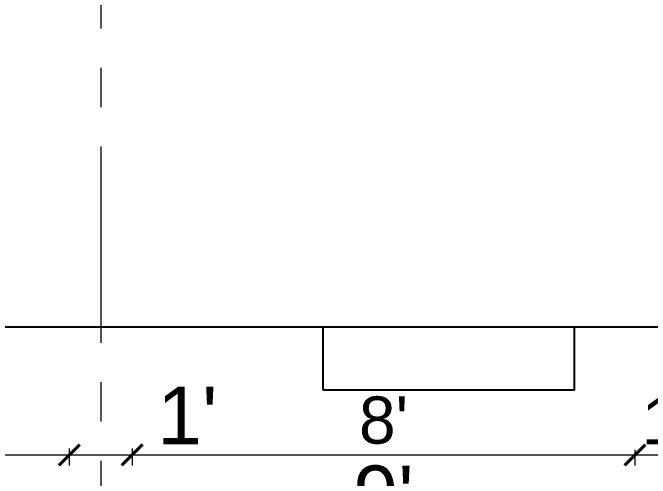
# Model space of a CAD drawing. Header units: inches. Extents: x -6800 to 96653, y -25814 to 17379.
# Drawn here: x 86768.9 to 86890.6, y -13136.4 to -13047.6 of the extents above; entities that cross this region are included whole.
import ezdxf

# ---------------------------------------------------------------- set-up
doc = ezdxf.new("R2010")
doc.units = ezdxf.units.IN
doc.header["$MEASUREMENT"] = 0
doc.header["$PDMODE"] = 34
doc.linetypes.add('CENTER', pattern=[2, 1.25, -0.25, 0.25, -0.25])
for name, color, linetype, lineweight in [('Cent line', 54, 'CENTER', 9), ('dimension', 50, 'Continuous', 20), ('dimension @ 1', 50, 'Continuous', 20)]:
    doc.layers.add(name, color=color, linetype=linetype, lineweight=lineweight)
doc.styles.get("Standard").update_dxf_attribs({"font": 'arial.ttf'})
doc.dimstyles.get("Standard").update_dxf_attribs({"dimtxt": 7, "dimasz": 4, "dimexe": 2, "dimexo": 2, "dimgap": 2, "dimtad": 1, "dimdec": 0, "dimzin": 0, "dimdsep": 46, "dimlunit": 4, "dimtxsty": 'Standard', "dimblk": 'ARCHTICK', "dimcen": 0.25, "dimclrd": 256, "dimclre": 256, "dimclrt": 256, "dimadec": 0, "dimazin": 0, "dimtfac": 1, "dimtdec": 0, "dimtofl": 0, "dimtmove": 0, "dimatfit": 3, "dimfxl": 1, "dimfxlon": 1, "dimtolj": 1, "dimtzin": 0, "dimlwd": -1, "dimlwe": -1, "dimarcsym": 1})

# ---------------------------------------------------------------- blocks, each defined once
blk = doc.blocks.new('_ArchTick')
at = {"color": 0, "linetype": 'ByBlock', "const_width": 0.15}
blk.add_lwpolyline([(-0.5, -0.5), (0.5, 0.5)], dxfattribs=at)
blk = doc.blocks.new('*D2131')
at = {"layer": 'Defpoints', "color": 0, "transparency": 16777216}
for p in [(86665.73, -13047.57), (86779.73, -13047.57), (86779.73, -13131.95)]:
    blk.add_point(p, dxfattribs=at)
at = {"layer": 'dimension', "transparency": 16777216}
for p, q in [((86665.73, -13130.7), (86665.73, -13133.95)), ((86779.73, -13130.7), (86779.73, -13133.95)), ((86665.73, -13131.95), (86779.73, -13131.95))]:
    blk.add_line(p, q, dxfattribs=at)
at = {"layer": 'dimension', "transparency": 16777216, "xscale": 4, "yscale": 4, "zscale": 4, "rotation": 180}
blk.add_blockref('_ArchTick', (86665.73, -13131.95), dxfattribs=at)
at = {"layer": 'dimension', "transparency": 16777216, "xscale": 4, "yscale": 4, "zscale": 4}
blk.add_blockref('_ArchTick', (86779.73, -13131.95), dxfattribs=at)
at = {"layer": 'dimension', "transparency": 16777216, "insert": (86722.73, -13124.33), "char_height": 11, "attachment_point": 5}
blk.add_mtext('\\A1;9\'-6"', dxfattribs=at)
blk = doc.blocks.new('*D2132')
at = {"layer": 'Defpoints', "color": 0, "transparency": 16777216}
for p in [(86779.73, -13047.57), (86791.73, -13047.57), (86791.73, -13131.95)]:
    blk.add_point(p, dxfattribs=at)
at = {"layer": 'dimension', "transparency": 16777216}
for p, q in [((86779.73, -13130.7), (86779.73, -13133.95)), ((86791.73, -13130.7), (86791.73, -13133.95)), ((86779.73, -13131.95), (86791.73, -13131.95)), ((86791.73, -13131.95), (86808.82, -13131.95))]:
    blk.add_line(p, q, dxfattribs=at)
at = {"layer": 'dimension', "transparency": 16777216, "xscale": 4, "yscale": 4, "zscale": 4, "rotation": 180}
blk.add_blockref('_ArchTick', (86779.73, -13131.95), dxfattribs=at)
at = {"layer": 'dimension', "transparency": 16777216, "xscale": 4, "yscale": 4, "zscale": 4}
blk.add_blockref('_ArchTick', (86791.73, -13131.95), dxfattribs=at)
at = {"layer": 'dimension', "transparency": 16777216, "insert": (86802.28, -13124.42), "char_height": 11, "attachment_point": 5}
blk.add_mtext("\\A1;1'", dxfattribs=at)
blk = doc.blocks.new('*D1938')
at = {"layer": 'Defpoints', "color": 0, "transparency": 16777216}
for p in [(86791.73, -13047.57), (86887.73, -13047.57), (86887.73, -13131.95)]:
    blk.add_point(p, dxfattribs=at)
at = {"layer": 'dimension', "transparency": 16777216}
for p, q in [((86791.73, -13130.95), (86791.73, -13133.95)), ((86887.73, -13130.95), (86887.73, -13133.95)), ((86791.73, -13131.95), (86887.73, -13131.95))]:
    blk.add_line(p, q, dxfattribs=at)
at = {"layer": 'dimension', "transparency": 16777216, "xscale": 4, "yscale": 4, "zscale": 4, "rotation": 180}
blk.add_blockref('_ArchTick', (86791.73, -13131.95), dxfattribs=at)
at = {"layer": 'dimension', "transparency": 16777216, "xscale": 4, "yscale": 4, "zscale": 4}
blk.add_blockref('_ArchTick', (86887.73, -13131.95), dxfattribs=at)
at = {"layer": 'dimension', "transparency": 16777216, "insert": (86839.73, -13125.35), "char_height": 9, "attachment_point": 5}
blk.add_mtext("\\A1;8'", dxfattribs=at)
blk = doc.blocks.new('*D1936')
at = {"layer": 'Defpoints', "color": 0, "transparency": 16777216}
for p in [(86899.73, -13045.57), (86887.73, -13047.57), (86899.73, -13131.95)]:
    blk.add_point(p, dxfattribs=at)
at = {"layer": 'dimension', "transparency": 16777216}
for p, q in [((86887.73, -13130.95), (86887.73, -13133.95)), ((86899.73, -13130.95), (86899.73, -13133.95)), ((86887.73, -13131.95), (86899.73, -13131.95))]:
    blk.add_line(p, q, dxfattribs=at)
at = {"layer": 'dimension', "transparency": 16777216, "xscale": 4, "yscale": 4, "zscale": 4, "rotation": 180}
blk.add_blockref('_ArchTick', (86887.73, -13131.95), dxfattribs=at)
at = {"layer": 'dimension', "transparency": 16777216, "xscale": 4, "yscale": 4, "zscale": 4}
blk.add_blockref('_ArchTick', (86899.73, -13131.95), dxfattribs=at)
at = {"layer": 'dimension', "transparency": 16777216, "insert": (86893.73, -13125.43), "char_height": 9, "attachment_point": 5}
blk.add_mtext("\\A1;1'", dxfattribs=at)
blk = doc.blocks.new('*D2130')
at = {"layer": 'Defpoints', "color": 0, "transparency": 16777216}
for p in [(86659.73, -13047.57), (86785.73, -13047.57), (86785.73, -13147.16)]:
    blk.add_point(p, dxfattribs=at)
at = {"layer": 'dimension', "transparency": 16777216}
for p, q in [((86659.73, -13145.91), (86659.73, -13149.16)), ((86785.73, -13145.91), (86785.73, -13149.16)), ((86659.73, -13147.16), (86785.73, -13147.16))]:
    blk.add_line(p, q, dxfattribs=at)
at = {"layer": 'dimension', "transparency": 16777216, "xscale": 4, "yscale": 4, "zscale": 4, "rotation": 180}
blk.add_blockref('_ArchTick', (86659.73, -13147.16), dxfattribs=at)
at = {"layer": 'dimension', "transparency": 16777216, "xscale": 4, "yscale": 4, "zscale": 4}
blk.add_blockref('_ArchTick', (86785.73, -13147.16), dxfattribs=at)
at = {"layer": 'dimension', "transparency": 16777216, "insert": (86722.73, -13139.54), "char_height": 11, "attachment_point": 5}
blk.add_mtext('\\A1;10\'-6"', dxfattribs=at)
blk = doc.blocks.new('*D2129')
at = {"layer": 'Defpoints', "color": 0, "transparency": 16777216}
for p in [(86785.73, -13047.57), (86893.73, -13047.57), (86893.73, -13147.16)]:
    blk.add_point(p, dxfattribs=at)
at = {"layer": 'dimension', "transparency": 16777216}
for p, q in [((86785.73, -13145.91), (86785.73, -13149.16)), ((86893.73, -13145.91), (86893.73, -13149.16)), ((86785.73, -13147.16), (86893.73, -13147.16))]:
    blk.add_line(p, q, dxfattribs=at)
at = {"layer": 'dimension', "transparency": 16777216, "xscale": 4, "yscale": 4, "zscale": 4, "rotation": 180}
blk.add_blockref('_ArchTick', (86785.73, -13147.16), dxfattribs=at)
at = {"layer": 'dimension', "transparency": 16777216, "xscale": 4, "yscale": 4, "zscale": 4}
blk.add_blockref('_ArchTick', (86893.73, -13147.16), dxfattribs=at)
at = {"layer": 'dimension', "transparency": 16777216, "insert": (86839.73, -13139.54), "char_height": 11, "attachment_point": 5}
blk.add_mtext("\\A1;9'", dxfattribs=at)
blk = doc.blocks.new('*D2112')
at = {"layer": 'Defpoints', "color": 0, "transparency": 16777216}
for p in [(86611.73, -13045.57), (87838.73, -13045.57), (87838.73, -13161.61)]:
    blk.add_point(p, dxfattribs=at)
at = {"layer": 'dimension', "transparency": 16777216}
for p, q in [((86611.73, -13160.36), (86611.73, -13163.61)), ((87838.73, -13160.36), (87838.73, -13163.61)), ((86611.73, -13161.61), (87838.73, -13161.61))]:
    blk.add_line(p, q, dxfattribs=at)
at = {"layer": 'dimension', "transparency": 16777216, "xscale": 4, "yscale": 4, "zscale": 4, "rotation": 180}
blk.add_blockref('_ArchTick', (86611.73, -13161.61), dxfattribs=at)
at = {"layer": 'dimension', "transparency": 16777216, "xscale": 4, "yscale": 4, "zscale": 4}
blk.add_blockref('_ArchTick', (87838.73, -13161.61), dxfattribs=at)
at = {"layer": 'dimension', "transparency": 16777216, "insert": (87225.23, -13153.99), "char_height": 11, "attachment_point": 5}
blk.add_mtext('\\A1;102\'-3"', dxfattribs=at)

msp = doc.modelspace()

# ---------------------------------------------------------------- linework, layer by layer
at = {"transparency": 33554687}
for p, q in [((87490.73, -13107.57), (86611.73, -13107.57)), ((86828.18, -13119.57), (86828.18, -13107.57)), ((86876.18, -13119.57), (86876.18, -13107.57)), ((86876.18, -13119.57), (86828.18, -13119.57))]:
    msp.add_line(p, q, dxfattribs=at)
at = {"layer": 'Cent line', "ltscale": 30, "transparency": 33554643}
msp.add_line((86785.73, -12713.08), (86785.73, -13197.18), dxfattribs=at)

# ---------------------------------------------------------------- dimensions: what is measured, and where the dimension line sits
at = {"layer": 'dimension', "transparency": 33554651}
for base, p1, p2, picture, middle in [((86899.73, -13131.95), (86887.73, -13047.57), (86899.73, -13045.57), '*D1936', (86893.73, -13125.43)), ((86887.73, -13131.95), (86791.73, -13047.57), (86887.73, -13047.57), '*D1938', (86839.73, -13125.35))]:
    dim = msp.add_linear_dim(base=base, p1=p1, p2=p2, dimstyle='Standard', override={"dimscale": 1, "dimtxt": 9, "dimtix": 0, "dimtofl": 0, "dimtmove": 0, "dimatfit": 3}, dxfattribs=at)
    dim.commit()
    dim.dimension.update_dxf_attribs({"geometry": picture, "text_midpoint": middle})
at = {"layer": 'dimension @ 1', "transparency": 33554651}
for base, p1, p2, picture, middle in [((87838.73, -13161.61), (86611.73, -13045.57), (87838.73, -13045.57), '*D2112', (87225.23, -13153.99)), ((86785.73, -13147.16), (86659.73, -13047.57), (86785.73, -13047.57), '*D2130', (86722.73, -13139.54)), ((86779.73, -13131.95), (86665.73, -13047.57), (86779.73, -13047.57), '*D2131', (86722.73, -13124.33)), ((86791.73, -13131.95), (86779.73, -13047.57), (86791.73, -13047.57), '*D2132', (86802.28, -13124.42)), ((86893.73, -13147.16), (86785.73, -13047.57), (86893.73, -13047.57), '*D2129', (86839.73, -13139.54))]:
    dim = msp.add_linear_dim(base=base, p1=p1, p2=p2, dimstyle='Standard', override={"dimscale": 1, "dimtxt": 11, "dimtix": 0, "dimtofl": 0, "dimtmove": 0, "dimatfit": 3, "dimfxl": 1.25}, dxfattribs=at)
    dim.commit()
    dim.dimension.update_dxf_attribs({"geometry": picture, "text_midpoint": middle})

doc.saveas('drawing.dxf')
